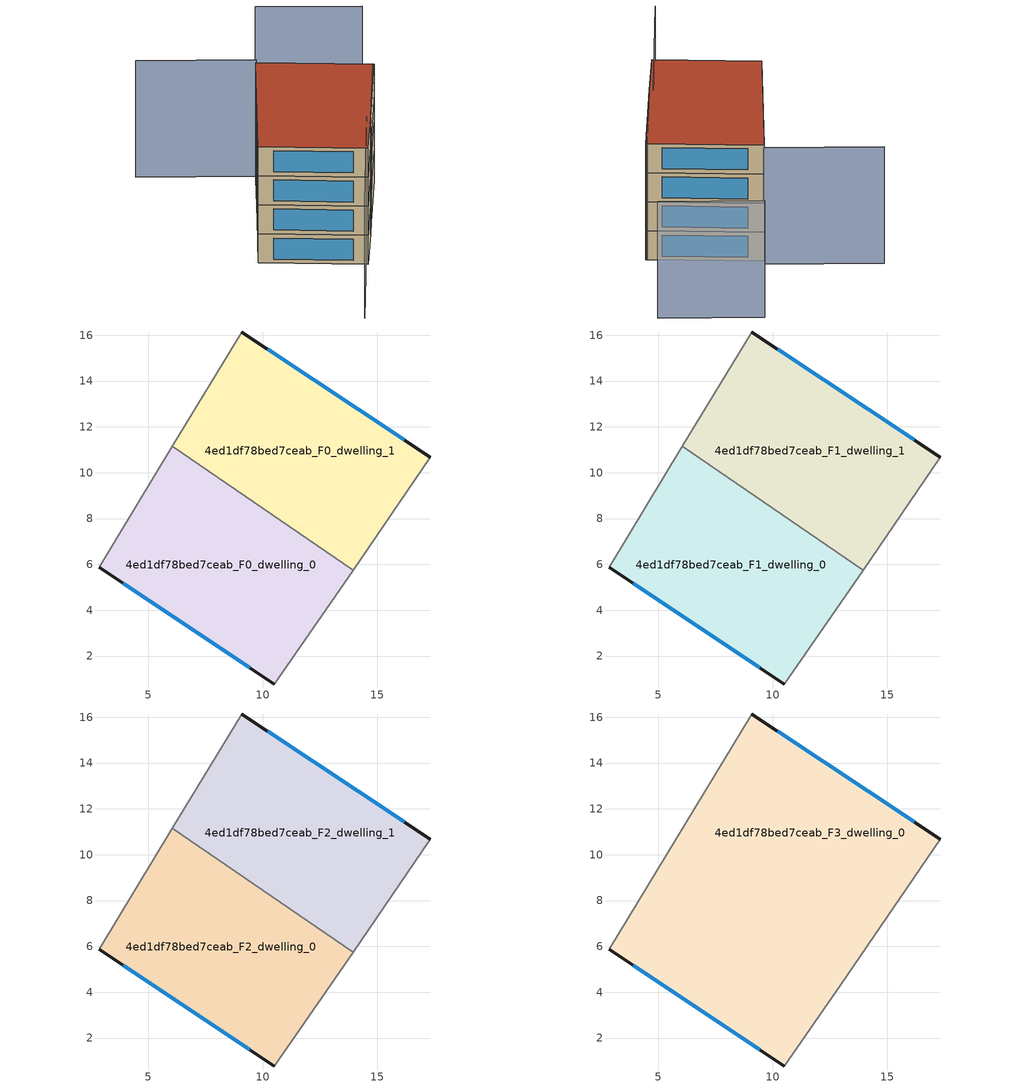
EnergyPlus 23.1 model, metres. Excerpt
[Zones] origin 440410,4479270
4ed1df78bed7ceab_F0_dwelling_0
 floor ground (EU_floor_Construction): 13.94,5.75 12.97,4.33 10.5,0.78 2.85,5.88 6.06,11.17 z0
 wall outside (EU_wall_Construction): 2.85,5.88 10.5,0.78 z0:3
 wall adiabatic (EU_wall_Construction): 6.06,11.17 2.85,5.88 / 10.5,0.78 12.97,4.33 13.94,5.75 z0:3
 wall to 4ed1df78bed7ceab_F0_dwelling_1 (EU_wall_Construction): 13.94,5.75 6.06,11.17 z0:3
 window (EU_Window_Construction): 3.91,5.17 9.44,1.49 z0.42:2.58
4ed1df78bed7ceab_F0_dwelling_1
 floor ground (EU_floor_Construction): 17.32,10.67 13.94,5.75 6.06,11.17 9.08,16.14 z0
 wall outside (EU_wall_Construction): 17.32,10.67 9.08,16.14 z0:3
 wall adiabatic (EU_wall_Construction): 9.08,16.14 6.06,11.17 / 13.94,5.75 17.32,10.67 z0:3
 window (EU_Window_Construction): 16.18,11.43 10.22,15.38 z0.42:2.58
4ed1df78bed7ceab_F1_dwelling_0
 floor to 4ed1df78bed7ceab_F0_dwelling_0 (EU_floor_Construction): 13.94,5.75 12.97,4.33 10.5,0.78 2.85,5.88 6.06,11.17 z3
 wall outside (EU_wall_Construction): 2.85,5.88 10.5,0.78 z3:6
 wall adiabatic (EU_wall_Construction): 6.06,11.17 2.85,5.88 / 10.5,0.78 12.97,4.33 13.94,5.75 z3:6
 wall to 4ed1df78bed7ceab_F1_dwelling_1 (EU_wall_Construction): 13.94,5.75 6.06,11.17 z3:6
 window (EU_Window_Construction): 3.91,5.17 9.44,1.49 z3.42:5.58
4ed1df78bed7ceab_F1_dwelling_1
 floor to 4ed1df78bed7ceab_F0_dwelling_1 (EU_floor_Construction): 17.32,10.67 13.94,5.75 6.06,11.17 9.08,16.14 z3
 wall outside (EU_wall_Construction): 17.32,10.67 9.08,16.14 z3:6
 wall adiabatic (EU_wall_Construction): 9.08,16.14 6.06,11.17 / 13.94,5.75 17.32,10.67 z3:6
 window (EU_Window_Construction): 16.18,11.43 10.22,15.38 z3.42:5.58
4ed1df78bed7ceab_F2_dwelling_0
 floor to 4ed1df78bed7ceab_F1_dwelling_0 (EU_floor_Construction): 13.94,5.75 12.97,4.33 10.5,0.78 2.85,5.88 6.06,11.17 z6
 wall outside (EU_wall_Construction): 2.85,5.88 10.5,0.78 z6:9
 wall adiabatic (EU_wall_Construction): 6.06,11.17 2.85,5.88 / 10.5,0.78 12.97,4.33 13.94,5.75 z6:9
 wall to 4ed1df78bed7ceab_F2_dwelling_1 (EU_wall_Construction): 13.94,5.75 6.06,11.17 z6:9
 window (EU_Window_Construction): 3.91,5.17 9.44,1.49 z6.42:8.58
4ed1df78bed7ceab_F2_dwelling_1
 floor to 4ed1df78bed7ceab_F1_dwelling_1 (EU_floor_Construction): 17.32,10.67 13.94,5.75 6.06,11.17 9.08,16.14 z6
 wall outside (EU_wall_Construction): 17.32,10.67 9.08,16.14 z6:9
 wall adiabatic (EU_wall_Construction): 9.08,16.14 6.06,11.17 / 13.94,5.75 17.32,10.67 z6:9
 window (EU_Window_Construction): 16.18,11.43 10.22,15.38 z6.42:8.58
4ed1df78bed7ceab_F3_dwelling_0
 floor to 4ed1df78bed7ceab_F2_dwelling_0 (EU_floor_Construction): 13.94,5.75 12.97,4.33 10.5,0.78 2.85,5.88 6.06,11.16 z9
 floor to 4ed1df78bed7ceab_F2_dwelling_1 (EU_floor_Construction): 17.32,10.67 13.94,5.75 6.06,11.16 9.08,16.14 z9
 wall outside (EU_wall_Construction): 2.85,5.88 10.5,0.78 / 17.32,10.67 9.08,16.14 z9:12
 wall adiabatic (EU_wall_Construction): 10.5,0.78 12.97,4.33 17.32,10.67 / 9.08,16.14 2.85,5.88 z9:12
 window (EU_Window_Construction): 3.91,5.17 9.44,1.49 / 16.18,11.43 10.22,15.38 z9.42:11.58
 roof outside (EU_roof_Construction): 12.97,4.33 17.32,10.67 9.08,16.14 2.85,5.88 10.5,0.78 z12
shading: 6.17,-5.54 12.76,4.63 / 12.97,4.33 17.23,10.73 / 0.72,21.72 9.32,16.47 / 20.9,18.24 13.29,22.9 z0:12
[Building]
EU S2 Campaign: North Axis=0; Terrain=City; Solar Distribution=FullExterior
[Site:Location]
Madrid: Latitude=40.5; Longitude=-3.5; Time Zone=1; Elevation=609
[SizingPeriod:WeatherFileDays]
AnnualSizingPeriod: Begin Month=1; Begin Day of Month=1; End Month=12; End Day of Month=31; Day of Week for Start Day=Monday; Use Weather File Daylight Saving Period=No; Use Weather File Rain and Snow Indicators=No
[MATERIAL]
EU_InternalMass_Material: Roughness=MediumRough; Thickness=0.1; Conductivity=1; Density=1800; Specific Heat=900; Thermal Absorptance=0.9; Solar Absorptance=0.7; Visible Absorptance=0.7
[MATERIAL:NOMASS] Roughness=MediumRough; Thermal Absorptance=0.9; Solar Absorptance=0.7; Visible Absorptance=0.7
Name | Thermal Resistance
EU_wall_NoMass | 1.60022
EU_roof_NoMass | 1.57597
EU_floor_NoMass | 0.470652
[WINDOWMATERIAL:SIMPLEGLAZINGSYSTEM]
EU_Window_SimpleGlazing: UFactor=3.28802; Solar Heat Gain Coefficient=0.85; Visible Transmittance=0.85
[CONSTRUCTION]
EU_wall_Construction: EU_wall_NoMass
EU_roof_Construction: EU_roof_NoMass
EU_floor_Construction: EU_floor_NoMass
EU_InternalMass_Construction: EU_InternalMass_Material
EU_Window_Construction: EU_Window_SimpleGlazing
[ZONE] Type=1; Multiplier=1; Ceiling Height=autocalculate; Floor Area=autocalculate; Part of Total Floor Area=Yes
Name | Volume
4ed1df78bed7ceab_F0_dwelling_0; 4ed1df78bed7ceab_F1_dwelling_0; 4ed1df78bed7ceab_F2_dwelling_0 | 171.979
4ed1df78bed7ceab_F3_dwelling_0 | 343.952
4ed1df78bed7ceab_F0_dwelling_1; 4ed1df78bed7ceab_F1_dwelling_1; 4ed1df78bed7ceab_F2_dwelling_1 | 171.983
[INTERNALMASS] Construction=EU_InternalMass_Construction
Name | Zone or ZoneList | Surface Area
4ed1df78bed7ceab_F0_dwelling_0_EU_InternalMass | 4ed1df78bed7ceab_F0_dwelling_0 | 57.3261
4ed1df78bed7ceab_F0_dwelling_1_EU_InternalMass | 4ed1df78bed7ceab_F0_dwelling_1 | 57.3277
4ed1df78bed7ceab_F1_dwelling_0_EU_InternalMass | 4ed1df78bed7ceab_F1_dwelling_0 | 57.3261
4ed1df78bed7ceab_F1_dwelling_1_EU_InternalMass | 4ed1df78bed7ceab_F1_dwelling_1 | 57.3277
4ed1df78bed7ceab_F2_dwelling_0_EU_InternalMass | 4ed1df78bed7ceab_F2_dwelling_0 | 57.3261
4ed1df78bed7ceab_F2_dwelling_1_EU_InternalMass | 4ed1df78bed7ceab_F2_dwelling_1 | 57.3277
4ed1df78bed7ceab_F3_dwelling_0_EU_InternalMass | 4ed1df78bed7ceab_F3_dwelling_0 | 114.651
[OTHEREQUIPMENT] Fuel Type=Electricity; Design Level Calculation Method=Watts/Area; Power per Zone Floor Area=1; Fraction Latent=0; Fraction Radiant=0; Fraction Lost=0; Carbon Dioxide Generation Rate=0; EndUse Subcategory=EU_Step8_InternalGains
Name | Zone or ZoneList or Space or SpaceList | Schedule
EU_Step8_InternalGain_4ed1df78bed7ceab_F0_dwelling_0_f000 | 4ed1df78bed7ceab_F0_dwelling_0 | EU_Step8_GainSchedule_4ed1df78bed7ceab_F0_dwelling_0_f000
EU_Step8_InternalGain_4ed1df78bed7ceab_F0_dwelling_1_f000 | 4ed1df78bed7ceab_F0_dwelling_1 | EU_Step8_GainSchedule_4ed1df78bed7ceab_F0_dwelling_1_f000
EU_Step8_InternalGain_4ed1df78bed7ceab_F1_dwelling_0_f000 | 4ed1df78bed7ceab_F1_dwelling_0 | EU_Step8_GainSchedule_4ed1df78bed7ceab_F1_dwelling_0_f000
EU_Step8_InternalGain_4ed1df78bed7ceab_F1_dwelling_1_f000 | 4ed1df78bed7ceab_F1_dwelling_1 | EU_Step8_GainSchedule_4ed1df78bed7ceab_F1_dwelling_1_f000
EU_Step8_InternalGain_4ed1df78bed7ceab_F2_dwelling_0_f000 | 4ed1df78bed7ceab_F2_dwelling_0 | EU_Step8_GainSchedule_4ed1df78bed7ceab_F2_dwelling_0_f000
EU_Step8_InternalGain_4ed1df78bed7ceab_F2_dwelling_1_f000 | 4ed1df78bed7ceab_F2_dwelling_1 | EU_Step8_GainSchedule_4ed1df78bed7ceab_F2_dwelling_1_f000
EU_Step8_InternalGain_4ed1df78bed7ceab_F3_dwelling_0_f000 | 4ed1df78bed7ceab_F3_dwelling_0 | EU_Step8_GainSchedule_4ed1df78bed7ceab_F3_dwelling_0_f000
[ZONEVENTILATION:DESIGNFLOWRATE] Schedule=EU_AlwaysOn; Design Flow Rate Calculation Method=AirChanges/Hour; Air Changes per Hour=0.480704; Ventilation Type=Natural; Fan Pressure Rise=0; Fan Total Efficiency=1; Constant Term Coefficient=1; Temperature Term Coefficient=0; Velocity Term Coefficient=0; Velocity Squared Term Coefficient=0; Minimum Indoor Temperature=-100; Maximum Indoor Temperature=100; Delta Temperature=-100; Minimum Outdoor Temperature=-100; Maximum Outdoor Temperature=100; Maximum Wind Speed=40
Name | Zone or ZoneList or Space or SpaceList
EU_ConstantAir_4ed1df78bed7ceab_F0_dwelling_0 | 4ed1df78bed7ceab_F0_dwelling_0
EU_ConstantAir_4ed1df78bed7ceab_F0_dwelling_1 | 4ed1df78bed7ceab_F0_dwelling_1
EU_ConstantAir_4ed1df78bed7ceab_F1_dwelling_0 | 4ed1df78bed7ceab_F1_dwelling_0
EU_ConstantAir_4ed1df78bed7ceab_F1_dwelling_1 | 4ed1df78bed7ceab_F1_dwelling_1
EU_ConstantAir_4ed1df78bed7ceab_F2_dwelling_0 | 4ed1df78bed7ceab_F2_dwelling_0
EU_ConstantAir_4ed1df78bed7ceab_F2_dwelling_1 | 4ed1df78bed7ceab_F2_dwelling_1
EU_ConstantAir_4ed1df78bed7ceab_F3_dwelling_0 | 4ed1df78bed7ceab_F3_dwelling_0
[HVACTEMPLATE:THERMOSTAT] Constant Heating Setpoint=20; Constant Cooling Setpoint=50
EU_HeatOnly_4ed1df78bed7ceab_F0_dwelling_0; EU_HeatOnly_4ed1df78bed7ceab_F0_dwelling_1; EU_HeatOnly_4ed1df78bed7ceab_F1_dwelling_0; EU_HeatOnly_4ed1df78bed7ceab_F1_dwelling_1; EU_HeatOnly_4ed1df78bed7ceab_F2_dwelling_0; EU_HeatOnly_4ed1df78bed7ceab_F2_dwelling_1; EU_HeatOnly_4ed1df78bed7ceab_F3_dwelling_0
[HVACTEMPLATE:ZONE:IDEALLOADSAIRSYSTEM] System Availability Schedule=EU_AlwaysOn; Maximum Heating Supply Air Temperature=50; Minimum Cooling Supply Air Temperature=13; Maximum Heating Supply Air Humidity Ratio=0.0156; Minimum Cooling Supply Air Humidity Ratio=0.0077; Heating Limit=NoLimit; Cooling Limit=NoLimit; Heating Availability Schedule=EU_AlwaysOn; Cooling Availability Schedule=EU_CoolingOff; Dehumidification Control Type=ConstantSensibleHeatRatio; Cooling Sensible Heat Ratio=0.7; Dehumidification Setpoint=60; Humidification Control Type=None; Humidification Setpoint=30; Outdoor Air Method=None; Outdoor Air Flow Rate per Person=0.00944; Outdoor Air Flow Rate per Zone Floor Area=0; Outdoor Air Flow Rate per Zone=0; Demand Controlled Ventilation Type=None; Outdoor Air Economizer Type=NoEconomizer; Heat Recovery Type=None; Sensible Heat Recovery Effectiveness=0.7; Latent Heat Recovery Effectiveness=0.65
Name | Template Thermostat
4ed1df78bed7ceab_F0_dwelling_0 | EU_HeatOnly_4ed1df78bed7ceab_F0_dwelling_0
4ed1df78bed7ceab_F0_dwelling_1 | EU_HeatOnly_4ed1df78bed7ceab_F0_dwelling_1
4ed1df78bed7ceab_F1_dwelling_0 | EU_HeatOnly_4ed1df78bed7ceab_F1_dwelling_0
4ed1df78bed7ceab_F1_dwelling_1 | EU_HeatOnly_4ed1df78bed7ceab_F1_dwelling_1
4ed1df78bed7ceab_F2_dwelling_0 | EU_HeatOnly_4ed1df78bed7ceab_F2_dwelling_0
4ed1df78bed7ceab_F2_dwelling_1 | EU_HeatOnly_4ed1df78bed7ceab_F2_dwelling_1
4ed1df78bed7ceab_F3_dwelling_0 | EU_HeatOnly_4ed1df78bed7ceab_F3_dwelling_0
[SIZING:ZONE] Zone Cooling Design Supply Air Temperature Input Method=SupplyAirTemperature; Zone Cooling Design Supply Air Temperature=13; Zone Heating Design Supply Air Temperature Input Method=SupplyAirTemperature; Zone Heating Design Supply Air Temperature=50; Zone Cooling Design Supply Air Humidity Ratio=0.008; Zone Heating Design Supply Air Humidity Ratio=0.008; Cooling Design Air Flow Method=DesignDay; Cooling Design Air Flow Rate=0; Cooling Minimum Air Flow per Zone Floor Area=0.000762; Cooling Minimum Air Flow=0; Cooling Minimum Air Flow Fraction=0.2; Heating Design Air Flow Method=DesignDay; Heating Design Air Flow Rate=0; Heating Maximum Air Flow per Zone Floor Area=0.002032; Heating Maximum Air Flow=0.141576; Heating Maximum Air Flow Fraction=0.3; Account for Dedicated Outdoor Air System=No; Dedicated Outdoor Air System Control Strategy=NeutralSupplyAir; Dedicated Outdoor Air Low Setpoint Temperature for Design=autosize; Dedicated Outdoor Air High Setpoint Temperature for Design=autosize; Zone Load Sizing Method=Sensible Load Only No Latent Load; Zone Latent Cooling Design Supply Air Humidity Ratio Input Method=HumidityRatioDifference; Zone Cooling Design Supply Air Humidity Ratio Difference=0.005; Zone Latent Heating Design Supply Air Humidity Ratio Input Method=HumidityRatioDifference; Zone Humidification Design Supply Air Humidity Ratio Difference=0.005
4ed1df78bed7ceab_F0_dwelling_0; 4ed1df78bed7ceab_F0_dwelling_1; 4ed1df78bed7ceab_F1_dwelling_0; 4ed1df78bed7ceab_F1_dwelling_1; 4ed1df78bed7ceab_F2_dwelling_0; 4ed1df78bed7ceab_F2_dwelling_1; 4ed1df78bed7ceab_F3_dwelling_0
[SCHEDULE:CONSTANT]
Name | Hourly Value
EU_AlwaysOn | 1
EU_CoolingOff | 0
[SCHEDULE:FILE] Column Number=1; Rows to Skip at Top=0; Number of Hours of Data=8760; Column Separator=Comma; Interpolate to Timestep=No; Minutes per Item=60; Adjust Schedule for Daylight Savings=Yes
Name | File
EU_Step8_GainSchedule_4ed1df78bed7ceab_F0_dwelling_0_f000 | ../../schedules/4ed1df78bed7ceab/4ed1df78bed7ceab_F0_dwelling_0_f000_gain.csv
EU_Step8_GainSchedule_4ed1df78bed7ceab_F0_dwelling_1_f000 | ../../schedules/4ed1df78bed7ceab/4ed1df78bed7ceab_F0_dwelling_1_f000_gain.csv
EU_Step8_GainSchedule_4ed1df78bed7ceab_F1_dwelling_0_f000 | ../../schedules/4ed1df78bed7ceab/4ed1df78bed7ceab_F1_dwelling_0_f000_gain.csv
EU_Step8_GainSchedule_4ed1df78bed7ceab_F1_dwelling_1_f000 | ../../schedules/4ed1df78bed7ceab/4ed1df78bed7ceab_F1_dwelling_1_f000_gain.csv
EU_Step8_GainSchedule_4ed1df78bed7ceab_F2_dwelling_0_f000 | ../../schedules/4ed1df78bed7ceab/4ed1df78bed7ceab_F2_dwelling_0_f000_gain.csv
EU_Step8_GainSchedule_4ed1df78bed7ceab_F2_dwelling_1_f000 | ../../schedules/4ed1df78bed7ceab/4ed1df78bed7ceab_F2_dwelling_1_f000_gain.csv
EU_Step8_GainSchedule_4ed1df78bed7ceab_F3_dwelling_0_f000 | ../../schedules/4ed1df78bed7ceab/4ed1df78bed7ceab_F3_dwelling_0_f000_gain.csv
